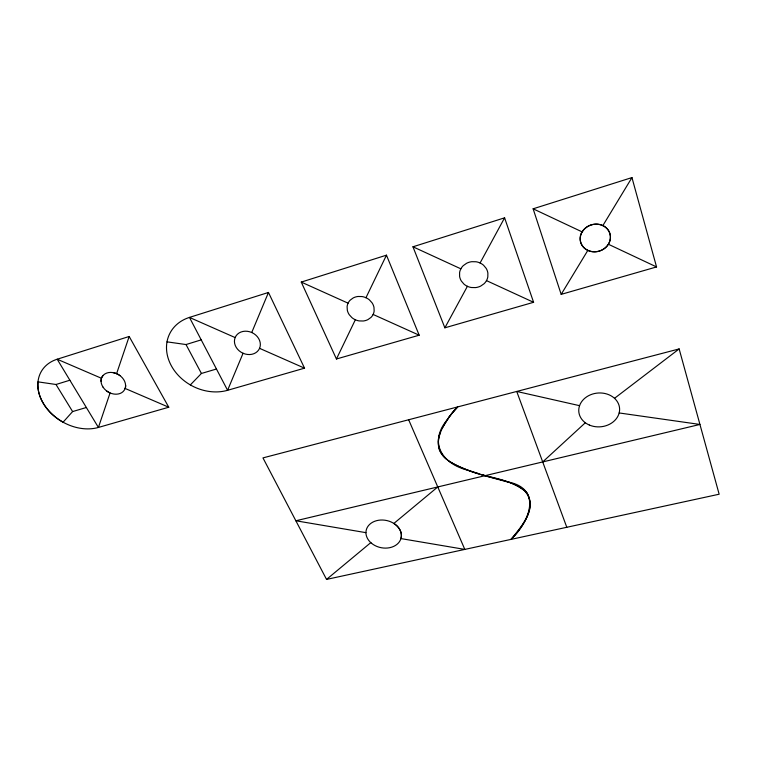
<?xml version="1.0" encoding="UTF-8"?>
<svg xmlns="http://www.w3.org/2000/svg" width="757" height="757" viewBox="0 0 757 757"><rect width="100%" height="100%" fill="white"/><g stroke="black" fill="none" stroke-linecap="round" stroke-linejoin="round"><path stroke-width="1.14" d="M439.997 433.449C436.193 442.448 438.776 453.424 446.706 459.319M116.597 373.665L129.173 336.477L57.182 359.225A42.846 32.683 31.1 0 0 43.509 403.689A42.846 32.683 31.1 0 0 98.41 427.45L168.764 407.219L129.173 336.477M259.575 348.334A13.352 11.241 26.5 0 0 251.769 332.522A13.352 11.241 26.5 0 0 235.181 337.48A13.352 11.241 26.5 0 0 243.063 353.264L227.592 390.3A44.114 36.355 28.1 0 1 190.338 384.916A44.143 36.374 28.1 0 1 167.004 341.842A44.114 36.355 28.1 0 1 189.458 317.41L268.47 292.457L304.541 368.167L227.592 390.3L189.468 317.42L235.143 337.575M251.731 332.522L268.47 292.457M336.439 358.998L419.179 335.2L386.467 255.166L301.267 282.087L336.439 358.998L355.355 319.747A13.134 11.658 18.7 0 0 359.244 320.921L363.171 321.006A14.099 12.519 18.7 0 0 367.997 319.568L370.977 317.429A13.134 11.658 18.6 0 0 373.106 314.448A13.134 11.658 18.6 0 0 374.147 310.966L373.977 307.361A14.09 12.509 18.7 0 0 372.037 302.8L369.425 299.904A13.143 11.667 18.7 0 0 365.953 297.738A13.143 11.667 18.7 0 0 362.007 296.555L358.033 296.479A14.09 12.509 18.7 0 0 353.159 297.965L350.179 300.16A13.143 11.667 18.8 0 0 348.088 303.178A13.143 11.667 18.8 0 0 347.103 306.68L347.321 310.275A14.099 12.519 18.7 0 0 349.308 314.78L351.91 317.628A13.134 11.658 18.7 0 0 355.355 319.747M365.953 297.747L386.467 255.166M442.419 427.819L449.147 416.975A112.604 91.133 0.8 0 1 455.44 409.253L457.635 406.925L453.036 412.054A123.268 99.356 0.3 0 0 447.236 419.728C428.197 442.485 442.164 463.965 468.1 470.286C486.656 477.837 508.458 478.036 524.516 490.754C539.372 507.048 521.431 526.304 511.098 539.363C521.847 527.449 536.76 508.846 526.768 492.542C514.703 480.884 496.724 479.673 481.48 474.507M444.87 327.819L533.59 302.298L504.597 217.827L412.962 246.791L444.87 327.819L467.41 286.297A13.645 12.472 2.8 0 0 471.431 287.518L475.557 287.594A14.657 13.399 2.7 0 0 480.742 286.051L484.026 283.771A13.654 12.481 2.7 0 0 486.467 280.61A13.654 12.481 2.6 0 0 487.811 276.93L487.877 273.126A14.648 13.389 2.8 0 0 486.136 268.319L483.581 265.262A13.664 12.49 2.7 0 0 480.07 263.001A13.664 12.49 2.7 0 0 475.992 261.761L471.8 261.695A14.648 13.389 2.7 0 0 466.567 263.294L463.284 265.631A13.664 12.49 2.8 0 0 460.881 268.839A13.654 12.49 2.8 0 0 459.603 272.539L459.594 276.333A14.657 13.399 2.7 0 0 461.382 281.084L463.937 284.083A13.645 12.472 2.8 0 0 467.41 286.297M480.07 263.001L504.597 217.827M561.174 294.369L656.556 266.937L631.953 177.583L533.127 208.809L561.174 294.369L587.848 250.359M582.124 231.879A15.339 13.806 -16.7 0 1 602.875 225.567L631.953 177.583M511.098 539.363C529.701 521.705 543.289 487.669 506.395 481.66C487.044 476.276 466.605 471.866 449.242 461.231M86.355 407.503L72.606 411.571L63.086 422.207A42.875 32.712 31.1 0 1 37.982 381.859L55.999 384.49L69.871 380.222M457.635 406.925L455.231 409.518A128.226 103.141 0.1 0 0 449.052 417.135C442.514 426.456 435.729 438.284 439.41 449.999C444.179 460.843 456.225 465.527 466.501 469.643M190.338 384.916L201.419 373.466L216.455 369.019M542.703 461.931L585.331 422.756M326.541 579.417L719.15 494.217L679.143 348.93L262.963 457.9L326.541 579.417L370.779 542.637M437.764 486.95L393.867 523.447A17.894 13.881 11.7 0 1 400.945 538.587L464.817 549.412L408.657 419.757M614.523 398.314L679.143 348.93M167.023 341.852L186.014 344.549L201.211 339.874M619.169 412.953L699.932 424.45L295.864 520.778L365.924 532.654M579.569 405.676L516.728 391.454L566.794 527.279M478.301 473.494L468.119 470.296M101.466 378.273L57.182 359.225L98.41 427.45L110.077 392.949A13.001 10.134 30.5 0 1 106.756 391.038M125.132 388.455L168.764 407.219M304.541 368.167L259.556 348.334A13.342 11.223 26.5 0 1 243.063 353.254M301.267 282.087L348.097 303.178M373.106 314.448L419.179 335.2M412.962 246.791L460.881 268.839M486.467 280.61L533.59 302.298M533.127 208.809L582.171 231.907M608.354 244.237L656.556 266.937M55.999 384.49L72.606 411.571M186.014 344.549L201.419 373.466M602.875 225.567A15.339 13.806 -16.7 0 1 608.41 244.265A15.339 13.806 -16.7 0 1 587.735 250.368A15.339 13.806 -16.7 0 1 582.001 231.822M112.935 372.586A13.02 10.144 30.5 0 1 119.975 375.623M101.059 381.348A12.992 10.125 30.5 0 1 102.933 375.633M125.671 385.417A12.992 10.125 30.5 0 1 125.208 388.473M371.583 543.327A17.875 13.872 11.7 0 0 400.936 538.587A17.875 13.872 11.7 0 0 378.453 520.277A17.875 13.872 11.7 0 0 371.583 543.327M589.362 425.055A20.467 16.947 -4.8 0 0 619.614 409.007A20.467 16.947 -4.8 0 0 588.567 395.703A20.467 16.947 -4.8 0 0 589.362 425.055M590.829 251.39A15.206 13.692 -16.7 0 0 610.038 234.168A15.206 13.692 -16.7 0 0 585.095 228.377A15.206 13.692 -16.7 0 0 590.829 251.39M102.999 387.092A12.945 10.087 30.5 0 0 124.233 390.262A12.945 10.087 30.5 0 0 112.727 372.558A12.945 10.087 30.5 0 0 102.999 387.092"/></g></svg>
